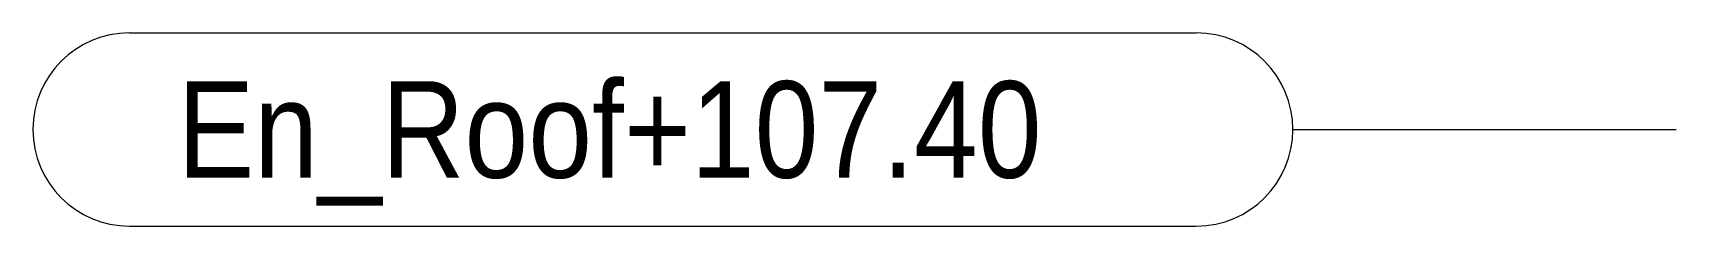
# Model space of a CAD drawing. Header units: millimetres. Extents: x 652937 to 1670132, y 1473552 to 2851037.
# Drawn here: x 663413.83 to 663420.64, y 1524463.08 to 1524463.88 of the extents above; entities that cross this region are included whole.
import ezdxf

# ---------------------------------------------------------------- set-up
doc = ezdxf.new("R2010")
doc.units = ezdxf.units.MM
doc.linetypes.add('XKITLINE00', pattern=[0])
doc.layers.add('S-GRID', color=7, linetype='Continuous', lineweight=9)
doc.styles.add('Arial', font='arial.ttf')

# ---------------------------------------------------------------- blocks, each defined once
blk = doc.blocks.new('*A15501041')
at = {"layer": 'S-GRID', "color": 7, "linetype": 'XKITLINE00', "lineweight": 0}
blk.add_line((607.494807, 152.020135), (615.432307, 152.020135), dxfattribs=at)
at = {"layer": 'S-GRID', "color": 7, "style": 'Arial', "width": 0.85}
blk.add_text('En_Roof+107.40', height=2, dxfattribs=at).set_placement((584.399103, 151.020135))
blk = doc.blocks.new('*A16661156')
at = {"layer": 'S-GRID', "color": 7, "linetype": 'XKITLINE00', "lineweight": 0}
for p, q in [((583.399103, 154.020135), (605.494807, 154.020135)), ((583.399103, 150.020135), (605.494807, 150.020135))]:
    blk.add_line(p, q, dxfattribs=at)
for centre, start, end in [((583.399103, 152.020135), 90, 270), ((605.494807, 152.020135), 270, 90)]:
    blk.add_arc(centre, 2, start, end, dxfattribs=at)
blk = doc.blocks.new('s13')
at = {"color": 7, "lineweight": 0, "xscale": 200, "yscale": 200, "zscale": 200}
for name in ['*A16661156', '*A15501041']:
    blk.add_blockref(name, (-125633.2, 57033.4), dxfattribs=at)

msp = doc.modelspace()

# ---------------------------------------------------------------- block references
at = {"color": 7, "xscale": 0.001, "yscale": 0.001, "zscale": 0.001}
msp.add_blockref('s13', (663423.1875, 1524376.0443), dxfattribs=at)

doc.saveas('drawing.dxf')
